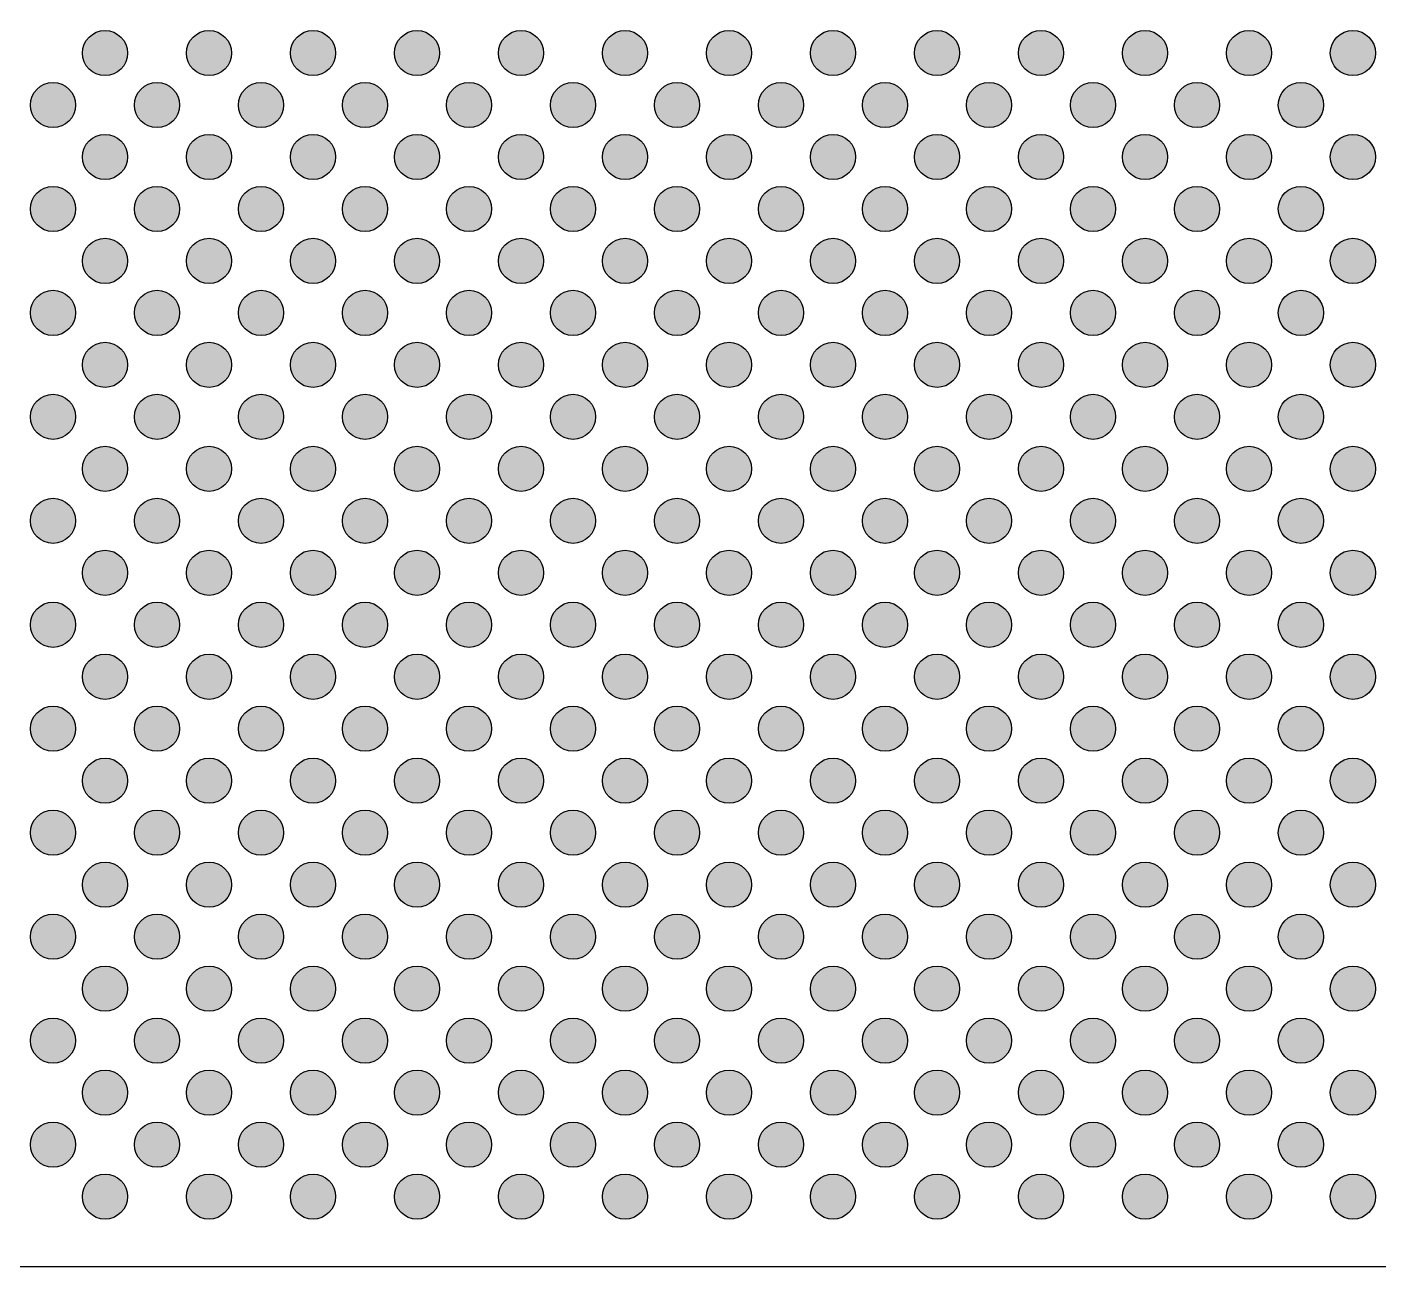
# Model space of a CAD drawing. Extents: x -42000 to 45000, y -40000 to 40000.
# Drawn here: x -15750 to -2881, y -22500 to -10693 of the extents above; entities that cross this region are included whole.
import ezdxf

# ---------------------------------------------------------------- set-up
doc = ezdxf.new("R2010")
doc.units = 0
doc.header["$MEASUREMENT"] = 0
doc.layers.add('PKG_OUTLINE', color=81, linetype='CONTINUOUS')
doc.layers.add('SOLDERMASK_PADS_BTM', color=12, linetype='CONTINUOUS')

msp = doc.modelspace()

# ---------------------------------------------------------------- hatches: boundary and pattern name
at = {"layer": 'SOLDERMASK_PADS_BTM'}
h = msp.add_hatch(color=256, dxfattribs=at)
edge = h.paths.add_edge_path()
edge.add_arc((-15008, -10941), 215, 0, 360, ccw=False)
h = msp.add_hatch(color=256, dxfattribs=at)
edge = h.paths.add_edge_path()
edge.add_arc((-14018, -10941), 215, 0, 360, ccw=False)
h = msp.add_hatch(color=256, dxfattribs=at)
edge = h.paths.add_edge_path()
edge.add_arc((-13028, -10941), 215, 0, 360, ccw=False)
h = msp.add_hatch(color=256, dxfattribs=at)
edge = h.paths.add_edge_path()
edge.add_arc((-12038, -10941), 215, 0, 360, ccw=False)
h = msp.add_hatch(color=256, dxfattribs=at)
edge = h.paths.add_edge_path()
edge.add_arc((-11048, -10941), 215, 0, 360, ccw=False)
h = msp.add_hatch(color=256, dxfattribs=at)
edge = h.paths.add_edge_path()
edge.add_arc((-10058, -10941), 215, 0, 360, ccw=False)
h = msp.add_hatch(color=256, dxfattribs=at)
edge = h.paths.add_edge_path()
edge.add_arc((-9068, -10941), 215, 0, 360, ccw=False)
h = msp.add_hatch(color=256, dxfattribs=at)
edge = h.paths.add_edge_path()
edge.add_arc((-8078, -10941), 215, 0, 360, ccw=False)
h = msp.add_hatch(color=256, dxfattribs=at)
edge = h.paths.add_edge_path()
edge.add_arc((-7088, -10941), 215, 0, 360, ccw=False)
h = msp.add_hatch(color=256, dxfattribs=at)
edge = h.paths.add_edge_path()
edge.add_arc((-6098, -10941), 215, 0, 360, ccw=False)
h = msp.add_hatch(color=256, dxfattribs=at)
edge = h.paths.add_edge_path()
edge.add_arc((-5108, -10941), 215, 0, 360, ccw=False)
h = msp.add_hatch(color=256, dxfattribs=at)
edge = h.paths.add_edge_path()
edge.add_arc((-4118, -10941), 215, 0, 360, ccw=False)
h = msp.add_hatch(color=256, dxfattribs=at)
edge = h.paths.add_edge_path()
edge.add_arc((-3129, -10941), 215, 0, 360, ccw=False)
h = msp.add_hatch(color=256, dxfattribs=at)
edge = h.paths.add_edge_path()
edge.add_arc((-15503, -11436), 215, 0, 360, ccw=False)
h = msp.add_hatch(color=256, dxfattribs=at)
edge = h.paths.add_edge_path()
edge.add_arc((-14513, -11436), 215, 0, 360, ccw=False)
h = msp.add_hatch(color=256, dxfattribs=at)
edge = h.paths.add_edge_path()
edge.add_arc((-13523, -11436), 215, 0, 360, ccw=False)
h = msp.add_hatch(color=256, dxfattribs=at)
edge = h.paths.add_edge_path()
edge.add_arc((-12533, -11436), 215, 0, 360, ccw=False)
h = msp.add_hatch(color=256, dxfattribs=at)
edge = h.paths.add_edge_path()
edge.add_arc((-11543, -11436), 215, 0, 360, ccw=False)
h = msp.add_hatch(color=256, dxfattribs=at)
edge = h.paths.add_edge_path()
edge.add_arc((-10553, -11436), 215, 0, 360, ccw=False)
h = msp.add_hatch(color=256, dxfattribs=at)
edge = h.paths.add_edge_path()
edge.add_arc((-9563, -11436), 215, 0, 360, ccw=False)
h = msp.add_hatch(color=256, dxfattribs=at)
edge = h.paths.add_edge_path()
edge.add_arc((-8573, -11436), 215, 0, 360, ccw=False)
h = msp.add_hatch(color=256, dxfattribs=at)
edge = h.paths.add_edge_path()
edge.add_arc((-7583, -11436), 215, 0, 360, ccw=False)
h = msp.add_hatch(color=256, dxfattribs=at)
edge = h.paths.add_edge_path()
edge.add_arc((-6593, -11436), 215, 0, 360, ccw=False)
h = msp.add_hatch(color=256, dxfattribs=at)
edge = h.paths.add_edge_path()
edge.add_arc((-5603, -11436), 215, 0, 360, ccw=False)
h = msp.add_hatch(color=256, dxfattribs=at)
edge = h.paths.add_edge_path()
edge.add_arc((-4613, -11436), 215, 0, 360, ccw=False)
h = msp.add_hatch(color=256, dxfattribs=at)
edge = h.paths.add_edge_path()
edge.add_arc((-3624, -11436), 215, 0, 360, ccw=False)
h = msp.add_hatch(color=256, dxfattribs=at)
edge = h.paths.add_edge_path()
edge.add_arc((-15008, -11930), 215, 0, 360, ccw=False)
h = msp.add_hatch(color=256, dxfattribs=at)
edge = h.paths.add_edge_path()
edge.add_arc((-14018, -11930), 215, 0, 360, ccw=False)
h = msp.add_hatch(color=256, dxfattribs=at)
edge = h.paths.add_edge_path()
edge.add_arc((-13028, -11930), 215, 0, 360, ccw=False)
h = msp.add_hatch(color=256, dxfattribs=at)
edge = h.paths.add_edge_path()
edge.add_arc((-12038, -11930), 215, 0, 360, ccw=False)
h = msp.add_hatch(color=256, dxfattribs=at)
edge = h.paths.add_edge_path()
edge.add_arc((-11048, -11930), 215, 0, 360, ccw=False)
h = msp.add_hatch(color=256, dxfattribs=at)
edge = h.paths.add_edge_path()
edge.add_arc((-10058, -11930), 215, 0, 360, ccw=False)
h = msp.add_hatch(color=256, dxfattribs=at)
edge = h.paths.add_edge_path()
edge.add_arc((-9068, -11930), 215, 0, 360, ccw=False)
h = msp.add_hatch(color=256, dxfattribs=at)
edge = h.paths.add_edge_path()
edge.add_arc((-8078, -11930), 215, 0, 360, ccw=False)
h = msp.add_hatch(color=256, dxfattribs=at)
edge = h.paths.add_edge_path()
edge.add_arc((-7088, -11930), 215, 0, 360, ccw=False)
h = msp.add_hatch(color=256, dxfattribs=at)
edge = h.paths.add_edge_path()
edge.add_arc((-6098, -11930), 215, 0, 360, ccw=False)
h = msp.add_hatch(color=256, dxfattribs=at)
edge = h.paths.add_edge_path()
edge.add_arc((-5108, -11930), 215, 0, 360, ccw=False)
h = msp.add_hatch(color=256, dxfattribs=at)
edge = h.paths.add_edge_path()
edge.add_arc((-4118, -11930), 215, 0, 360, ccw=False)
h = msp.add_hatch(color=256, dxfattribs=at)
edge = h.paths.add_edge_path()
edge.add_arc((-3129, -11930), 215, 0, 360, ccw=False)
h = msp.add_hatch(color=256, dxfattribs=at)
edge = h.paths.add_edge_path()
edge.add_arc((-15503, -12425), 215, 0, 360, ccw=False)
h = msp.add_hatch(color=256, dxfattribs=at)
edge = h.paths.add_edge_path()
edge.add_arc((-14513, -12425), 215, 0, 360, ccw=False)
h = msp.add_hatch(color=256, dxfattribs=at)
edge = h.paths.add_edge_path()
edge.add_arc((-13523, -12425), 215, 0, 360, ccw=False)
h = msp.add_hatch(color=256, dxfattribs=at)
edge = h.paths.add_edge_path()
edge.add_arc((-12533, -12425), 215, 0, 360, ccw=False)
h = msp.add_hatch(color=256, dxfattribs=at)
edge = h.paths.add_edge_path()
edge.add_arc((-11543, -12425), 215, 0, 360, ccw=False)
h = msp.add_hatch(color=256, dxfattribs=at)
edge = h.paths.add_edge_path()
edge.add_arc((-10553, -12425), 215, 0, 360, ccw=False)
h = msp.add_hatch(color=256, dxfattribs=at)
edge = h.paths.add_edge_path()
edge.add_arc((-9563, -12425), 215, 0, 360, ccw=False)
h = msp.add_hatch(color=256, dxfattribs=at)
edge = h.paths.add_edge_path()
edge.add_arc((-8573, -12425), 215, 0, 360, ccw=False)
h = msp.add_hatch(color=256, dxfattribs=at)
edge = h.paths.add_edge_path()
edge.add_arc((-7583, -12425), 215, 0, 360, ccw=False)
h = msp.add_hatch(color=256, dxfattribs=at)
edge = h.paths.add_edge_path()
edge.add_arc((-6593, -12425), 215, 0, 360, ccw=False)
h = msp.add_hatch(color=256, dxfattribs=at)
edge = h.paths.add_edge_path()
edge.add_arc((-5603, -12425), 215, 0, 360, ccw=False)
h = msp.add_hatch(color=256, dxfattribs=at)
edge = h.paths.add_edge_path()
edge.add_arc((-4613, -12425), 215, 0, 360, ccw=False)
h = msp.add_hatch(color=256, dxfattribs=at)
edge = h.paths.add_edge_path()
edge.add_arc((-3624, -12425), 215, 0, 360, ccw=False)
h = msp.add_hatch(color=256, dxfattribs=at)
edge = h.paths.add_edge_path()
edge.add_arc((-15008, -12920), 215, 0, 360, ccw=False)
h = msp.add_hatch(color=256, dxfattribs=at)
edge = h.paths.add_edge_path()
edge.add_arc((-14018, -12920), 215, 0, 360, ccw=False)
h = msp.add_hatch(color=256, dxfattribs=at)
edge = h.paths.add_edge_path()
edge.add_arc((-13028, -12920), 215, 0, 360, ccw=False)
h = msp.add_hatch(color=256, dxfattribs=at)
edge = h.paths.add_edge_path()
edge.add_arc((-12038, -12920), 215, 0, 360, ccw=False)
h = msp.add_hatch(color=256, dxfattribs=at)
edge = h.paths.add_edge_path()
edge.add_arc((-11048, -12920), 215, 0, 360, ccw=False)
h = msp.add_hatch(color=256, dxfattribs=at)
edge = h.paths.add_edge_path()
edge.add_arc((-10058, -12920), 215, 0, 360, ccw=False)
h = msp.add_hatch(color=256, dxfattribs=at)
edge = h.paths.add_edge_path()
edge.add_arc((-9068, -12920), 215, 0, 360, ccw=False)
h = msp.add_hatch(color=256, dxfattribs=at)
edge = h.paths.add_edge_path()
edge.add_arc((-8078, -12920), 215, 0, 360, ccw=False)
h = msp.add_hatch(color=256, dxfattribs=at)
edge = h.paths.add_edge_path()
edge.add_arc((-7088, -12920), 215, 0, 360, ccw=False)
h = msp.add_hatch(color=256, dxfattribs=at)
edge = h.paths.add_edge_path()
edge.add_arc((-6098, -12920), 215, 0, 360, ccw=False)
h = msp.add_hatch(color=256, dxfattribs=at)
edge = h.paths.add_edge_path()
edge.add_arc((-5108, -12920), 215, 0, 360, ccw=False)
h = msp.add_hatch(color=256, dxfattribs=at)
edge = h.paths.add_edge_path()
edge.add_arc((-4118, -12920), 215, 0, 360, ccw=False)
h = msp.add_hatch(color=256, dxfattribs=at)
edge = h.paths.add_edge_path()
edge.add_arc((-3129, -12920), 215, 0, 360, ccw=False)
h = msp.add_hatch(color=256, dxfattribs=at)
edge = h.paths.add_edge_path()
edge.add_arc((-15503, -13415), 215, 0, 360, ccw=False)
h = msp.add_hatch(color=256, dxfattribs=at)
edge = h.paths.add_edge_path()
edge.add_arc((-14513, -13415), 215, 0, 360, ccw=False)
h = msp.add_hatch(color=256, dxfattribs=at)
edge = h.paths.add_edge_path()
edge.add_arc((-13523, -13415), 215, 0, 360, ccw=False)
h = msp.add_hatch(color=256, dxfattribs=at)
edge = h.paths.add_edge_path()
edge.add_arc((-12533, -13415), 215, 0, 360, ccw=False)
h = msp.add_hatch(color=256, dxfattribs=at)
edge = h.paths.add_edge_path()
edge.add_arc((-11543, -13415), 215, 0, 360, ccw=False)
h = msp.add_hatch(color=256, dxfattribs=at)
edge = h.paths.add_edge_path()
edge.add_arc((-10553, -13415), 215, 0, 360, ccw=False)
h = msp.add_hatch(color=256, dxfattribs=at)
edge = h.paths.add_edge_path()
edge.add_arc((-9563, -13415), 215, 0, 360, ccw=False)
h = msp.add_hatch(color=256, dxfattribs=at)
edge = h.paths.add_edge_path()
edge.add_arc((-8573, -13415), 215, 0, 360, ccw=False)
h = msp.add_hatch(color=256, dxfattribs=at)
edge = h.paths.add_edge_path()
edge.add_arc((-7583, -13415), 215, 0, 360, ccw=False)
h = msp.add_hatch(color=256, dxfattribs=at)
edge = h.paths.add_edge_path()
edge.add_arc((-6593, -13415), 215, 0, 360, ccw=False)
h = msp.add_hatch(color=256, dxfattribs=at)
edge = h.paths.add_edge_path()
edge.add_arc((-5603, -13415), 215, 0, 360, ccw=False)
h = msp.add_hatch(color=256, dxfattribs=at)
edge = h.paths.add_edge_path()
edge.add_arc((-4613, -13415), 215, 0, 360, ccw=False)
h = msp.add_hatch(color=256, dxfattribs=at)
edge = h.paths.add_edge_path()
edge.add_arc((-3624, -13415), 215, 0, 360, ccw=False)
h = msp.add_hatch(color=256, dxfattribs=at)
edge = h.paths.add_edge_path()
edge.add_arc((-15008, -13910), 215, 0, 360, ccw=False)
h = msp.add_hatch(color=256, dxfattribs=at)
edge = h.paths.add_edge_path()
edge.add_arc((-14018, -13910), 215, 0, 360, ccw=False)
h = msp.add_hatch(color=256, dxfattribs=at)
edge = h.paths.add_edge_path()
edge.add_arc((-13028, -13910), 215, 0, 360, ccw=False)
h = msp.add_hatch(color=256, dxfattribs=at)
edge = h.paths.add_edge_path()
edge.add_arc((-12038, -13910), 215, 0, 360, ccw=False)
h = msp.add_hatch(color=256, dxfattribs=at)
edge = h.paths.add_edge_path()
edge.add_arc((-11048, -13910), 215, 0, 360, ccw=False)
h = msp.add_hatch(color=256, dxfattribs=at)
edge = h.paths.add_edge_path()
edge.add_arc((-10058, -13910), 215, 0, 360, ccw=False)
h = msp.add_hatch(color=256, dxfattribs=at)
edge = h.paths.add_edge_path()
edge.add_arc((-9068, -13910), 215, 0, 360, ccw=False)
h = msp.add_hatch(color=256, dxfattribs=at)
edge = h.paths.add_edge_path()
edge.add_arc((-8078, -13910), 215, 0, 360, ccw=False)
h = msp.add_hatch(color=256, dxfattribs=at)
edge = h.paths.add_edge_path()
edge.add_arc((-7088, -13910), 215, 0, 360, ccw=False)
h = msp.add_hatch(color=256, dxfattribs=at)
edge = h.paths.add_edge_path()
edge.add_arc((-6098, -13910), 215, 0, 360, ccw=False)
h = msp.add_hatch(color=256, dxfattribs=at)
edge = h.paths.add_edge_path()
edge.add_arc((-5108, -13910), 215, 0, 360, ccw=False)
h = msp.add_hatch(color=256, dxfattribs=at)
edge = h.paths.add_edge_path()
edge.add_arc((-4118, -13910), 215, 0, 360, ccw=False)
h = msp.add_hatch(color=256, dxfattribs=at)
edge = h.paths.add_edge_path()
edge.add_arc((-3129, -13910), 215, 0, 360, ccw=False)
h = msp.add_hatch(color=256, dxfattribs=at)
edge = h.paths.add_edge_path()
edge.add_arc((-15503, -14405), 215, 0, 360, ccw=False)
h = msp.add_hatch(color=256, dxfattribs=at)
edge = h.paths.add_edge_path()
edge.add_arc((-14513, -14405), 215, 0, 360, ccw=False)
h = msp.add_hatch(color=256, dxfattribs=at)
edge = h.paths.add_edge_path()
edge.add_arc((-13523, -14405), 215, 0, 360, ccw=False)
h = msp.add_hatch(color=256, dxfattribs=at)
edge = h.paths.add_edge_path()
edge.add_arc((-12533, -14405), 215, 0, 360, ccw=False)
h = msp.add_hatch(color=256, dxfattribs=at)
edge = h.paths.add_edge_path()
edge.add_arc((-11543, -14405), 215, 0, 360, ccw=False)
h = msp.add_hatch(color=256, dxfattribs=at)
edge = h.paths.add_edge_path()
edge.add_arc((-10553, -14405), 215, 0, 360, ccw=False)
h = msp.add_hatch(color=256, dxfattribs=at)
edge = h.paths.add_edge_path()
edge.add_arc((-9563, -14405), 215, 0, 360, ccw=False)
h = msp.add_hatch(color=256, dxfattribs=at)
edge = h.paths.add_edge_path()
edge.add_arc((-8573, -14405), 215, 0, 360, ccw=False)
h = msp.add_hatch(color=256, dxfattribs=at)
edge = h.paths.add_edge_path()
edge.add_arc((-7583, -14405), 215, 0, 360, ccw=False)
h = msp.add_hatch(color=256, dxfattribs=at)
edge = h.paths.add_edge_path()
edge.add_arc((-6593, -14405), 215, 0, 360, ccw=False)
h = msp.add_hatch(color=256, dxfattribs=at)
edge = h.paths.add_edge_path()
edge.add_arc((-5603, -14405), 215, 0, 360, ccw=False)
h = msp.add_hatch(color=256, dxfattribs=at)
edge = h.paths.add_edge_path()
edge.add_arc((-4613, -14405), 215, 0, 360, ccw=False)
h = msp.add_hatch(color=256, dxfattribs=at)
edge = h.paths.add_edge_path()
edge.add_arc((-3624, -14405), 215, 0, 360, ccw=False)
h = msp.add_hatch(color=256, dxfattribs=at)
edge = h.paths.add_edge_path()
edge.add_arc((-15008, -14900), 215, 0, 360, ccw=False)
h = msp.add_hatch(color=256, dxfattribs=at)
edge = h.paths.add_edge_path()
edge.add_arc((-14018, -14900), 215, 0, 360, ccw=False)
h = msp.add_hatch(color=256, dxfattribs=at)
edge = h.paths.add_edge_path()
edge.add_arc((-13028, -14900), 215, 0, 360, ccw=False)
h = msp.add_hatch(color=256, dxfattribs=at)
edge = h.paths.add_edge_path()
edge.add_arc((-12038, -14900), 215, 0, 360, ccw=False)
h = msp.add_hatch(color=256, dxfattribs=at)
edge = h.paths.add_edge_path()
edge.add_arc((-11048, -14900), 215, 0, 360, ccw=False)
h = msp.add_hatch(color=256, dxfattribs=at)
edge = h.paths.add_edge_path()
edge.add_arc((-10058, -14900), 215, 0, 360, ccw=False)
h = msp.add_hatch(color=256, dxfattribs=at)
edge = h.paths.add_edge_path()
edge.add_arc((-9068, -14900), 215, 0, 360, ccw=False)
h = msp.add_hatch(color=256, dxfattribs=at)
edge = h.paths.add_edge_path()
edge.add_arc((-8078, -14900), 215, 0, 360, ccw=False)
h = msp.add_hatch(color=256, dxfattribs=at)
edge = h.paths.add_edge_path()
edge.add_arc((-7088, -14900), 215, 0, 360, ccw=False)
h = msp.add_hatch(color=256, dxfattribs=at)
edge = h.paths.add_edge_path()
edge.add_arc((-6098, -14900), 215, 0, 360, ccw=False)
h = msp.add_hatch(color=256, dxfattribs=at)
edge = h.paths.add_edge_path()
edge.add_arc((-5108, -14900), 215, 0, 360, ccw=False)
h = msp.add_hatch(color=256, dxfattribs=at)
edge = h.paths.add_edge_path()
edge.add_arc((-4118, -14900), 215, 0, 360, ccw=False)
h = msp.add_hatch(color=256, dxfattribs=at)
edge = h.paths.add_edge_path()
edge.add_arc((-3129, -14900), 215, 0, 360, ccw=False)
h = msp.add_hatch(color=256, dxfattribs=at)
edge = h.paths.add_edge_path()
edge.add_arc((-15503, -15395), 215, 0, 360, ccw=False)
h = msp.add_hatch(color=256, dxfattribs=at)
edge = h.paths.add_edge_path()
edge.add_arc((-14513, -15395), 215, 0, 360, ccw=False)
h = msp.add_hatch(color=256, dxfattribs=at)
edge = h.paths.add_edge_path()
edge.add_arc((-13523, -15395), 215, 0, 360, ccw=False)
h = msp.add_hatch(color=256, dxfattribs=at)
edge = h.paths.add_edge_path()
edge.add_arc((-12533, -15395), 215, 0, 360, ccw=False)
h = msp.add_hatch(color=256, dxfattribs=at)
edge = h.paths.add_edge_path()
edge.add_arc((-11543, -15395), 215, 0, 360, ccw=False)
h = msp.add_hatch(color=256, dxfattribs=at)
edge = h.paths.add_edge_path()
edge.add_arc((-10553, -15395), 215, 0, 360, ccw=False)
h = msp.add_hatch(color=256, dxfattribs=at)
edge = h.paths.add_edge_path()
edge.add_arc((-9563, -15395), 215, 0, 360, ccw=False)
h = msp.add_hatch(color=256, dxfattribs=at)
edge = h.paths.add_edge_path()
edge.add_arc((-8573, -15395), 215, 0, 360, ccw=False)
h = msp.add_hatch(color=256, dxfattribs=at)
edge = h.paths.add_edge_path()
edge.add_arc((-7583, -15395), 215, 0, 360, ccw=False)
h = msp.add_hatch(color=256, dxfattribs=at)
edge = h.paths.add_edge_path()
edge.add_arc((-6593, -15395), 215, 0, 360, ccw=False)
h = msp.add_hatch(color=256, dxfattribs=at)
edge = h.paths.add_edge_path()
edge.add_arc((-5603, -15395), 215, 0, 360, ccw=False)
h = msp.add_hatch(color=256, dxfattribs=at)
edge = h.paths.add_edge_path()
edge.add_arc((-4613, -15395), 215, 0, 360, ccw=False)
h = msp.add_hatch(color=256, dxfattribs=at)
edge = h.paths.add_edge_path()
edge.add_arc((-3624, -15395), 215, 0, 360, ccw=False)
h = msp.add_hatch(color=256, dxfattribs=at)
edge = h.paths.add_edge_path()
edge.add_arc((-15008, -15890), 215, 0, 360, ccw=False)
h = msp.add_hatch(color=256, dxfattribs=at)
edge = h.paths.add_edge_path()
edge.add_arc((-14018, -15890), 215, 0, 360, ccw=False)
h = msp.add_hatch(color=256, dxfattribs=at)
edge = h.paths.add_edge_path()
edge.add_arc((-13028, -15890), 215, 0, 360, ccw=False)
h = msp.add_hatch(color=256, dxfattribs=at)
edge = h.paths.add_edge_path()
edge.add_arc((-12038, -15890), 215, 0, 360, ccw=False)
h = msp.add_hatch(color=256, dxfattribs=at)
edge = h.paths.add_edge_path()
edge.add_arc((-11048, -15890), 215, 0, 360, ccw=False)
h = msp.add_hatch(color=256, dxfattribs=at)
edge = h.paths.add_edge_path()
edge.add_arc((-10058, -15890), 215, 0, 360, ccw=False)
h = msp.add_hatch(color=256, dxfattribs=at)
edge = h.paths.add_edge_path()
edge.add_arc((-9068, -15890), 215, 0, 360, ccw=False)
h = msp.add_hatch(color=256, dxfattribs=at)
edge = h.paths.add_edge_path()
edge.add_arc((-8078, -15890), 215, 0, 360, ccw=False)
h = msp.add_hatch(color=256, dxfattribs=at)
edge = h.paths.add_edge_path()
edge.add_arc((-7088, -15890), 215, 0, 360, ccw=False)
h = msp.add_hatch(color=256, dxfattribs=at)
edge = h.paths.add_edge_path()
edge.add_arc((-6098, -15890), 215, 0, 360, ccw=False)
h = msp.add_hatch(color=256, dxfattribs=at)
edge = h.paths.add_edge_path()
edge.add_arc((-5108, -15890), 215, 0, 360, ccw=False)
h = msp.add_hatch(color=256, dxfattribs=at)
edge = h.paths.add_edge_path()
edge.add_arc((-4118, -15890), 215, 0, 360, ccw=False)
h = msp.add_hatch(color=256, dxfattribs=at)
edge = h.paths.add_edge_path()
edge.add_arc((-3129, -15890), 215, 0, 360, ccw=False)
h = msp.add_hatch(color=256, dxfattribs=at)
edge = h.paths.add_edge_path()
edge.add_arc((-15503, -16385), 215, 0, 360, ccw=False)
h = msp.add_hatch(color=256, dxfattribs=at)
edge = h.paths.add_edge_path()
edge.add_arc((-14513, -16385), 215, 0, 360, ccw=False)
h = msp.add_hatch(color=256, dxfattribs=at)
edge = h.paths.add_edge_path()
edge.add_arc((-13523, -16385), 215, 0, 360, ccw=False)
h = msp.add_hatch(color=256, dxfattribs=at)
edge = h.paths.add_edge_path()
edge.add_arc((-12533, -16385), 215, 0, 360, ccw=False)
h = msp.add_hatch(color=256, dxfattribs=at)
edge = h.paths.add_edge_path()
edge.add_arc((-11543, -16385), 215, 0, 360, ccw=False)
h = msp.add_hatch(color=256, dxfattribs=at)
edge = h.paths.add_edge_path()
edge.add_arc((-10553, -16385), 215, 0, 360, ccw=False)
h = msp.add_hatch(color=256, dxfattribs=at)
edge = h.paths.add_edge_path()
edge.add_arc((-9563, -16385), 215, 0, 360, ccw=False)
h = msp.add_hatch(color=256, dxfattribs=at)
edge = h.paths.add_edge_path()
edge.add_arc((-8573, -16385), 215, 0, 360, ccw=False)
h = msp.add_hatch(color=256, dxfattribs=at)
edge = h.paths.add_edge_path()
edge.add_arc((-7583, -16385), 215, 0, 360, ccw=False)
h = msp.add_hatch(color=256, dxfattribs=at)
edge = h.paths.add_edge_path()
edge.add_arc((-6593, -16385), 215, 0, 360, ccw=False)
h = msp.add_hatch(color=256, dxfattribs=at)
edge = h.paths.add_edge_path()
edge.add_arc((-5603, -16385), 215, 0, 360, ccw=False)
h = msp.add_hatch(color=256, dxfattribs=at)
edge = h.paths.add_edge_path()
edge.add_arc((-4613, -16385), 215, 0, 360, ccw=False)
h = msp.add_hatch(color=256, dxfattribs=at)
edge = h.paths.add_edge_path()
edge.add_arc((-3624, -16385), 215, 0, 360, ccw=False)
h = msp.add_hatch(color=256, dxfattribs=at)
edge = h.paths.add_edge_path()
edge.add_arc((-15008, -16880), 215, 0, 360, ccw=False)
h = msp.add_hatch(color=256, dxfattribs=at)
edge = h.paths.add_edge_path()
edge.add_arc((-14018, -16880), 215, 0, 360, ccw=False)
h = msp.add_hatch(color=256, dxfattribs=at)
edge = h.paths.add_edge_path()
edge.add_arc((-13028, -16880), 215, 0, 360, ccw=False)
h = msp.add_hatch(color=256, dxfattribs=at)
edge = h.paths.add_edge_path()
edge.add_arc((-12038, -16880), 215, 0, 360, ccw=False)
h = msp.add_hatch(color=256, dxfattribs=at)
edge = h.paths.add_edge_path()
edge.add_arc((-11048, -16880), 215, 0, 360, ccw=False)
h = msp.add_hatch(color=256, dxfattribs=at)
edge = h.paths.add_edge_path()
edge.add_arc((-10058, -16880), 215, 0, 360, ccw=False)
h = msp.add_hatch(color=256, dxfattribs=at)
edge = h.paths.add_edge_path()
edge.add_arc((-9068, -16880), 215, 0, 360, ccw=False)
h = msp.add_hatch(color=256, dxfattribs=at)
edge = h.paths.add_edge_path()
edge.add_arc((-8078, -16880), 215, 0, 360, ccw=False)
h = msp.add_hatch(color=256, dxfattribs=at)
edge = h.paths.add_edge_path()
edge.add_arc((-7088, -16880), 215, 0, 360, ccw=False)
h = msp.add_hatch(color=256, dxfattribs=at)
edge = h.paths.add_edge_path()
edge.add_arc((-6098, -16880), 215, 0, 360, ccw=False)
h = msp.add_hatch(color=256, dxfattribs=at)
edge = h.paths.add_edge_path()
edge.add_arc((-5108, -16880), 215, 0, 360, ccw=False)
h = msp.add_hatch(color=256, dxfattribs=at)
edge = h.paths.add_edge_path()
edge.add_arc((-4118, -16880), 215, 0, 360, ccw=False)
h = msp.add_hatch(color=256, dxfattribs=at)
edge = h.paths.add_edge_path()
edge.add_arc((-3129, -16880), 215, 0, 360, ccw=False)
h = msp.add_hatch(color=256, dxfattribs=at)
edge = h.paths.add_edge_path()
edge.add_arc((-15503, -17375), 215, 0, 360, ccw=False)
h = msp.add_hatch(color=256, dxfattribs=at)
edge = h.paths.add_edge_path()
edge.add_arc((-14513, -17375), 215, 0, 360, ccw=False)
h = msp.add_hatch(color=256, dxfattribs=at)
edge = h.paths.add_edge_path()
edge.add_arc((-13523, -17375), 215, 0, 360, ccw=False)
h = msp.add_hatch(color=256, dxfattribs=at)
edge = h.paths.add_edge_path()
edge.add_arc((-12533, -17375), 215, 0, 360, ccw=False)
h = msp.add_hatch(color=256, dxfattribs=at)
edge = h.paths.add_edge_path()
edge.add_arc((-11543, -17375), 215, 0, 360, ccw=False)
h = msp.add_hatch(color=256, dxfattribs=at)
edge = h.paths.add_edge_path()
edge.add_arc((-10553, -17375), 215, 0, 360, ccw=False)
h = msp.add_hatch(color=256, dxfattribs=at)
edge = h.paths.add_edge_path()
edge.add_arc((-9563, -17375), 215, 0, 360, ccw=False)
h = msp.add_hatch(color=256, dxfattribs=at)
edge = h.paths.add_edge_path()
edge.add_arc((-8573, -17375), 215, 0, 360, ccw=False)
h = msp.add_hatch(color=256, dxfattribs=at)
edge = h.paths.add_edge_path()
edge.add_arc((-7583, -17375), 215, 0, 360, ccw=False)
h = msp.add_hatch(color=256, dxfattribs=at)
edge = h.paths.add_edge_path()
edge.add_arc((-6593, -17375), 215, 0, 360, ccw=False)
h = msp.add_hatch(color=256, dxfattribs=at)
edge = h.paths.add_edge_path()
edge.add_arc((-5603, -17375), 215, 0, 360, ccw=False)
h = msp.add_hatch(color=256, dxfattribs=at)
edge = h.paths.add_edge_path()
edge.add_arc((-4613, -17375), 215, 0, 360, ccw=False)
h = msp.add_hatch(color=256, dxfattribs=at)
edge = h.paths.add_edge_path()
edge.add_arc((-3624, -17375), 215, 0, 360, ccw=False)
h = msp.add_hatch(color=256, dxfattribs=at)
edge = h.paths.add_edge_path()
edge.add_arc((-15008, -17870), 215, 0, 360, ccw=False)
h = msp.add_hatch(color=256, dxfattribs=at)
edge = h.paths.add_edge_path()
edge.add_arc((-14018, -17870), 215, 0, 360, ccw=False)
h = msp.add_hatch(color=256, dxfattribs=at)
edge = h.paths.add_edge_path()
edge.add_arc((-13028, -17870), 215, 0, 360, ccw=False)
h = msp.add_hatch(color=256, dxfattribs=at)
edge = h.paths.add_edge_path()
edge.add_arc((-12038, -17870), 215, 0, 360, ccw=False)
h = msp.add_hatch(color=256, dxfattribs=at)
edge = h.paths.add_edge_path()
edge.add_arc((-11048, -17870), 215, 0, 360, ccw=False)
h = msp.add_hatch(color=256, dxfattribs=at)
edge = h.paths.add_edge_path()
edge.add_arc((-10058, -17870), 215, 0, 360, ccw=False)
h = msp.add_hatch(color=256, dxfattribs=at)
edge = h.paths.add_edge_path()
edge.add_arc((-9068, -17870), 215, 0, 360, ccw=False)
h = msp.add_hatch(color=256, dxfattribs=at)
edge = h.paths.add_edge_path()
edge.add_arc((-8078, -17870), 215, 0, 360, ccw=False)
h = msp.add_hatch(color=256, dxfattribs=at)
edge = h.paths.add_edge_path()
edge.add_arc((-7088, -17870), 215, 0, 360, ccw=False)
h = msp.add_hatch(color=256, dxfattribs=at)
edge = h.paths.add_edge_path()
edge.add_arc((-6098, -17870), 215, 0, 360, ccw=False)
h = msp.add_hatch(color=256, dxfattribs=at)
edge = h.paths.add_edge_path()
edge.add_arc((-5108, -17870), 215, 0, 360, ccw=False)
h = msp.add_hatch(color=256, dxfattribs=at)
edge = h.paths.add_edge_path()
edge.add_arc((-4118, -17870), 215, 0, 360, ccw=False)
h = msp.add_hatch(color=256, dxfattribs=at)
edge = h.paths.add_edge_path()
edge.add_arc((-3129, -17870), 215, 0, 360, ccw=False)
h = msp.add_hatch(color=256, dxfattribs=at)
edge = h.paths.add_edge_path()
edge.add_arc((-15503, -18365), 215, 0, 360, ccw=False)
h = msp.add_hatch(color=256, dxfattribs=at)
edge = h.paths.add_edge_path()
edge.add_arc((-14513, -18365), 215, 0, 360, ccw=False)
h = msp.add_hatch(color=256, dxfattribs=at)
edge = h.paths.add_edge_path()
edge.add_arc((-13523, -18365), 215, 0, 360, ccw=False)
h = msp.add_hatch(color=256, dxfattribs=at)
edge = h.paths.add_edge_path()
edge.add_arc((-12533, -18365), 215, 0, 360, ccw=False)
h = msp.add_hatch(color=256, dxfattribs=at)
edge = h.paths.add_edge_path()
edge.add_arc((-11543, -18365), 215, 0, 360, ccw=False)
h = msp.add_hatch(color=256, dxfattribs=at)
edge = h.paths.add_edge_path()
edge.add_arc((-10553, -18365), 215, 0, 360, ccw=False)
h = msp.add_hatch(color=256, dxfattribs=at)
edge = h.paths.add_edge_path()
edge.add_arc((-9563, -18365), 215, 0, 360, ccw=False)
h = msp.add_hatch(color=256, dxfattribs=at)
edge = h.paths.add_edge_path()
edge.add_arc((-8573, -18365), 215, 0, 360, ccw=False)
h = msp.add_hatch(color=256, dxfattribs=at)
edge = h.paths.add_edge_path()
edge.add_arc((-7583, -18365), 215, 0, 360, ccw=False)
h = msp.add_hatch(color=256, dxfattribs=at)
edge = h.paths.add_edge_path()
edge.add_arc((-6593, -18365), 215, 0, 360, ccw=False)
h = msp.add_hatch(color=256, dxfattribs=at)
edge = h.paths.add_edge_path()
edge.add_arc((-5603, -18365), 215, 0, 360, ccw=False)
h = msp.add_hatch(color=256, dxfattribs=at)
edge = h.paths.add_edge_path()
edge.add_arc((-4613, -18365), 215, 0, 360, ccw=False)
h = msp.add_hatch(color=256, dxfattribs=at)
edge = h.paths.add_edge_path()
edge.add_arc((-3624, -18365), 215, 0, 360, ccw=False)
h = msp.add_hatch(color=256, dxfattribs=at)
edge = h.paths.add_edge_path()
edge.add_arc((-15008, -18860), 215, 0, 360, ccw=False)
h = msp.add_hatch(color=256, dxfattribs=at)
edge = h.paths.add_edge_path()
edge.add_arc((-14018, -18860), 215, 0, 360, ccw=False)
h = msp.add_hatch(color=256, dxfattribs=at)
edge = h.paths.add_edge_path()
edge.add_arc((-13028, -18860), 215, 0, 360, ccw=False)
h = msp.add_hatch(color=256, dxfattribs=at)
edge = h.paths.add_edge_path()
edge.add_arc((-12038, -18860), 215, 0, 360, ccw=False)
h = msp.add_hatch(color=256, dxfattribs=at)
edge = h.paths.add_edge_path()
edge.add_arc((-11048, -18860), 215, 0, 360, ccw=False)
h = msp.add_hatch(color=256, dxfattribs=at)
edge = h.paths.add_edge_path()
edge.add_arc((-10058, -18860), 215, 0, 360, ccw=False)
h = msp.add_hatch(color=256, dxfattribs=at)
edge = h.paths.add_edge_path()
edge.add_arc((-9068, -18860), 215, 0, 360, ccw=False)
h = msp.add_hatch(color=256, dxfattribs=at)
edge = h.paths.add_edge_path()
edge.add_arc((-8078, -18860), 215, 0, 360, ccw=False)
h = msp.add_hatch(color=256, dxfattribs=at)
edge = h.paths.add_edge_path()
edge.add_arc((-7088, -18860), 215, 0, 360, ccw=False)
h = msp.add_hatch(color=256, dxfattribs=at)
edge = h.paths.add_edge_path()
edge.add_arc((-6098, -18860), 215, 0, 360, ccw=False)
h = msp.add_hatch(color=256, dxfattribs=at)
edge = h.paths.add_edge_path()
edge.add_arc((-5108, -18860), 215, 0, 360, ccw=False)
h = msp.add_hatch(color=256, dxfattribs=at)
edge = h.paths.add_edge_path()
edge.add_arc((-4118, -18860), 215, 0, 360, ccw=False)
h = msp.add_hatch(color=256, dxfattribs=at)
edge = h.paths.add_edge_path()
edge.add_arc((-3129, -18860), 215, 0, 360, ccw=False)
h = msp.add_hatch(color=256, dxfattribs=at)
edge = h.paths.add_edge_path()
edge.add_arc((-15503, -19355), 215, 0, 360, ccw=False)
h = msp.add_hatch(color=256, dxfattribs=at)
edge = h.paths.add_edge_path()
edge.add_arc((-14513, -19355), 215, 0, 360, ccw=False)
h = msp.add_hatch(color=256, dxfattribs=at)
edge = h.paths.add_edge_path()
edge.add_arc((-13523, -19355), 215, 0, 360, ccw=False)
h = msp.add_hatch(color=256, dxfattribs=at)
edge = h.paths.add_edge_path()
edge.add_arc((-12533, -19355), 215, 0, 360, ccw=False)
h = msp.add_hatch(color=256, dxfattribs=at)
edge = h.paths.add_edge_path()
edge.add_arc((-11543, -19355), 215, 0, 360, ccw=False)
h = msp.add_hatch(color=256, dxfattribs=at)
edge = h.paths.add_edge_path()
edge.add_arc((-10553, -19355), 215, 0, 360, ccw=False)
h = msp.add_hatch(color=256, dxfattribs=at)
edge = h.paths.add_edge_path()
edge.add_arc((-9563, -19355), 215, 0, 360, ccw=False)
h = msp.add_hatch(color=256, dxfattribs=at)
edge = h.paths.add_edge_path()
edge.add_arc((-8573, -19355), 215, 0, 360, ccw=False)
h = msp.add_hatch(color=256, dxfattribs=at)
edge = h.paths.add_edge_path()
edge.add_arc((-7583, -19355), 215, 0, 360, ccw=False)
h = msp.add_hatch(color=256, dxfattribs=at)
edge = h.paths.add_edge_path()
edge.add_arc((-6593, -19355), 215, 0, 360, ccw=False)
h = msp.add_hatch(color=256, dxfattribs=at)
edge = h.paths.add_edge_path()
edge.add_arc((-5603, -19355), 215, 0, 360, ccw=False)
h = msp.add_hatch(color=256, dxfattribs=at)
edge = h.paths.add_edge_path()
edge.add_arc((-4613, -19355), 215, 0, 360, ccw=False)
h = msp.add_hatch(color=256, dxfattribs=at)
edge = h.paths.add_edge_path()
edge.add_arc((-3624, -19355), 215, 0, 360, ccw=False)
h = msp.add_hatch(color=256, dxfattribs=at)
edge = h.paths.add_edge_path()
edge.add_arc((-15008, -19850), 215, 0, 360, ccw=False)
h = msp.add_hatch(color=256, dxfattribs=at)
edge = h.paths.add_edge_path()
edge.add_arc((-14018, -19850), 215, 0, 360, ccw=False)
h = msp.add_hatch(color=256, dxfattribs=at)
edge = h.paths.add_edge_path()
edge.add_arc((-13028, -19850), 215, 0, 360, ccw=False)
h = msp.add_hatch(color=256, dxfattribs=at)
edge = h.paths.add_edge_path()
edge.add_arc((-12038, -19850), 215, 0, 360, ccw=False)
h = msp.add_hatch(color=256, dxfattribs=at)
edge = h.paths.add_edge_path()
edge.add_arc((-11048, -19850), 215, 0, 360, ccw=False)
h = msp.add_hatch(color=256, dxfattribs=at)
edge = h.paths.add_edge_path()
edge.add_arc((-10058, -19850), 215, 0, 360, ccw=False)
h = msp.add_hatch(color=256, dxfattribs=at)
edge = h.paths.add_edge_path()
edge.add_arc((-9068, -19850), 215, 0, 360, ccw=False)
h = msp.add_hatch(color=256, dxfattribs=at)
edge = h.paths.add_edge_path()
edge.add_arc((-8078, -19850), 215, 0, 360, ccw=False)
h = msp.add_hatch(color=256, dxfattribs=at)
edge = h.paths.add_edge_path()
edge.add_arc((-7088, -19850), 215, 0, 360, ccw=False)
h = msp.add_hatch(color=256, dxfattribs=at)
edge = h.paths.add_edge_path()
edge.add_arc((-6098, -19850), 215, 0, 360, ccw=False)
h = msp.add_hatch(color=256, dxfattribs=at)
edge = h.paths.add_edge_path()
edge.add_arc((-5108, -19850), 215, 0, 360, ccw=False)
h = msp.add_hatch(color=256, dxfattribs=at)
edge = h.paths.add_edge_path()
edge.add_arc((-4118, -19850), 215, 0, 360, ccw=False)
h = msp.add_hatch(color=256, dxfattribs=at)
edge = h.paths.add_edge_path()
edge.add_arc((-3129, -19850), 215, 0, 360, ccw=False)
h = msp.add_hatch(color=256, dxfattribs=at)
edge = h.paths.add_edge_path()
edge.add_arc((-15503, -20345), 215, 0, 360, ccw=False)
h = msp.add_hatch(color=256, dxfattribs=at)
edge = h.paths.add_edge_path()
edge.add_arc((-14513, -20345), 215, 0, 360, ccw=False)
h = msp.add_hatch(color=256, dxfattribs=at)
edge = h.paths.add_edge_path()
edge.add_arc((-13523, -20345), 215, 0, 360, ccw=False)
h = msp.add_hatch(color=256, dxfattribs=at)
edge = h.paths.add_edge_path()
edge.add_arc((-12533, -20345), 215, 0, 360, ccw=False)
h = msp.add_hatch(color=256, dxfattribs=at)
edge = h.paths.add_edge_path()
edge.add_arc((-11543, -20345), 215, 0, 360, ccw=False)
h = msp.add_hatch(color=256, dxfattribs=at)
edge = h.paths.add_edge_path()
edge.add_arc((-10553, -20345), 215, 0, 360, ccw=False)
h = msp.add_hatch(color=256, dxfattribs=at)
edge = h.paths.add_edge_path()
edge.add_arc((-9563, -20345), 215, 0, 360, ccw=False)
h = msp.add_hatch(color=256, dxfattribs=at)
edge = h.paths.add_edge_path()
edge.add_arc((-8573, -20345), 215, 0, 360, ccw=False)
h = msp.add_hatch(color=256, dxfattribs=at)
edge = h.paths.add_edge_path()
edge.add_arc((-7583, -20345), 215, 0, 360, ccw=False)
h = msp.add_hatch(color=256, dxfattribs=at)
edge = h.paths.add_edge_path()
edge.add_arc((-6593, -20345), 215, 0, 360, ccw=False)
h = msp.add_hatch(color=256, dxfattribs=at)
edge = h.paths.add_edge_path()
edge.add_arc((-5603, -20345), 215, 0, 360, ccw=False)
h = msp.add_hatch(color=256, dxfattribs=at)
edge = h.paths.add_edge_path()
edge.add_arc((-4613, -20345), 215, 0, 360, ccw=False)
h = msp.add_hatch(color=256, dxfattribs=at)
edge = h.paths.add_edge_path()
edge.add_arc((-3624, -20345), 215, 0, 360, ccw=False)
h = msp.add_hatch(color=256, dxfattribs=at)
edge = h.paths.add_edge_path()
edge.add_arc((-15008, -20840), 215, 0, 360, ccw=False)
h = msp.add_hatch(color=256, dxfattribs=at)
edge = h.paths.add_edge_path()
edge.add_arc((-14018, -20840), 215, 0, 360, ccw=False)
h = msp.add_hatch(color=256, dxfattribs=at)
edge = h.paths.add_edge_path()
edge.add_arc((-13028, -20840), 215, 0, 360, ccw=False)
h = msp.add_hatch(color=256, dxfattribs=at)
edge = h.paths.add_edge_path()
edge.add_arc((-12038, -20840), 215, 0, 360, ccw=False)
h = msp.add_hatch(color=256, dxfattribs=at)
edge = h.paths.add_edge_path()
edge.add_arc((-11048, -20840), 215, 0, 360, ccw=False)
h = msp.add_hatch(color=256, dxfattribs=at)
edge = h.paths.add_edge_path()
edge.add_arc((-10058, -20840), 215, 0, 360, ccw=False)
h = msp.add_hatch(color=256, dxfattribs=at)
edge = h.paths.add_edge_path()
edge.add_arc((-9068, -20840), 215, 0, 360, ccw=False)
h = msp.add_hatch(color=256, dxfattribs=at)
edge = h.paths.add_edge_path()
edge.add_arc((-8078, -20840), 215, 0, 360, ccw=False)
h = msp.add_hatch(color=256, dxfattribs=at)
edge = h.paths.add_edge_path()
edge.add_arc((-7088, -20840), 215, 0, 360, ccw=False)
h = msp.add_hatch(color=256, dxfattribs=at)
edge = h.paths.add_edge_path()
edge.add_arc((-6098, -20840), 215, 0, 360, ccw=False)
h = msp.add_hatch(color=256, dxfattribs=at)
edge = h.paths.add_edge_path()
edge.add_arc((-5108, -20840), 215, 0, 360, ccw=False)
h = msp.add_hatch(color=256, dxfattribs=at)
edge = h.paths.add_edge_path()
edge.add_arc((-4118, -20840), 215, 0, 360, ccw=False)
h = msp.add_hatch(color=256, dxfattribs=at)
edge = h.paths.add_edge_path()
edge.add_arc((-3129, -20840), 215, 0, 360, ccw=False)
h = msp.add_hatch(color=256, dxfattribs=at)
edge = h.paths.add_edge_path()
edge.add_arc((-15503, -21335), 215, 0, 360, ccw=False)
h = msp.add_hatch(color=256, dxfattribs=at)
edge = h.paths.add_edge_path()
edge.add_arc((-14513, -21335), 215, 0, 360, ccw=False)
h = msp.add_hatch(color=256, dxfattribs=at)
edge = h.paths.add_edge_path()
edge.add_arc((-13523, -21335), 215, 0, 360, ccw=False)
h = msp.add_hatch(color=256, dxfattribs=at)
edge = h.paths.add_edge_path()
edge.add_arc((-12533, -21335), 215, 0, 360, ccw=False)
h = msp.add_hatch(color=256, dxfattribs=at)
edge = h.paths.add_edge_path()
edge.add_arc((-11543, -21335), 215, 0, 360, ccw=False)
h = msp.add_hatch(color=256, dxfattribs=at)
edge = h.paths.add_edge_path()
edge.add_arc((-10553, -21335), 215, 0, 360, ccw=False)
h = msp.add_hatch(color=256, dxfattribs=at)
edge = h.paths.add_edge_path()
edge.add_arc((-9563, -21335), 215, 0, 360, ccw=False)
h = msp.add_hatch(color=256, dxfattribs=at)
edge = h.paths.add_edge_path()
edge.add_arc((-8573, -21335), 215, 0, 360, ccw=False)
h = msp.add_hatch(color=256, dxfattribs=at)
edge = h.paths.add_edge_path()
edge.add_arc((-7583, -21335), 215, 0, 360, ccw=False)
h = msp.add_hatch(color=256, dxfattribs=at)
edge = h.paths.add_edge_path()
edge.add_arc((-6593, -21335), 215, 0, 360, ccw=False)
h = msp.add_hatch(color=256, dxfattribs=at)
edge = h.paths.add_edge_path()
edge.add_arc((-5603, -21335), 215, 0, 360, ccw=False)
h = msp.add_hatch(color=256, dxfattribs=at)
edge = h.paths.add_edge_path()
edge.add_arc((-4613, -21335), 215, 0, 360, ccw=False)
h = msp.add_hatch(color=256, dxfattribs=at)
edge = h.paths.add_edge_path()
edge.add_arc((-3624, -21335), 215, 0, 360, ccw=False)
h = msp.add_hatch(color=256, dxfattribs=at)
edge = h.paths.add_edge_path()
edge.add_arc((-15008, -21830), 215, 0, 360, ccw=False)
h = msp.add_hatch(color=256, dxfattribs=at)
edge = h.paths.add_edge_path()
edge.add_arc((-14018, -21830), 215, 0, 360, ccw=False)
h = msp.add_hatch(color=256, dxfattribs=at)
edge = h.paths.add_edge_path()
edge.add_arc((-13028, -21830), 215, 0, 360, ccw=False)
h = msp.add_hatch(color=256, dxfattribs=at)
edge = h.paths.add_edge_path()
edge.add_arc((-12038, -21830), 215, 0, 360, ccw=False)
h = msp.add_hatch(color=256, dxfattribs=at)
edge = h.paths.add_edge_path()
edge.add_arc((-11048, -21830), 215, 0, 360, ccw=False)
h = msp.add_hatch(color=256, dxfattribs=at)
edge = h.paths.add_edge_path()
edge.add_arc((-10058, -21830), 215, 0, 360, ccw=False)
h = msp.add_hatch(color=256, dxfattribs=at)
edge = h.paths.add_edge_path()
edge.add_arc((-9068, -21830), 215, 0, 360, ccw=False)
h = msp.add_hatch(color=256, dxfattribs=at)
edge = h.paths.add_edge_path()
edge.add_arc((-8078, -21830), 215, 0, 360, ccw=False)
h = msp.add_hatch(color=256, dxfattribs=at)
edge = h.paths.add_edge_path()
edge.add_arc((-7088, -21830), 215, 0, 360, ccw=False)
h = msp.add_hatch(color=256, dxfattribs=at)
edge = h.paths.add_edge_path()
edge.add_arc((-6098, -21830), 215, 0, 360, ccw=False)
h = msp.add_hatch(color=256, dxfattribs=at)
edge = h.paths.add_edge_path()
edge.add_arc((-5108, -21830), 215, 0, 360, ccw=False)
h = msp.add_hatch(color=256, dxfattribs=at)
edge = h.paths.add_edge_path()
edge.add_arc((-4118, -21830), 215, 0, 360, ccw=False)
h = msp.add_hatch(color=256, dxfattribs=at)
edge = h.paths.add_edge_path()
edge.add_arc((-3129, -21830), 215, 0, 360, ccw=False)

# ---------------------------------------------------------------- linework, layer by layer
at = {"layer": 'PKG_OUTLINE'}
msp.add_lwpolyline([(-26250, -22500), (-26250, 22500), (26250, 22500), (26250, -22500)], close=True, dxfattribs=at)
at = {"layer": 'SOLDERMASK_PADS_BTM'}
for centre in [(-15008, -10941), (-14018, -10941), (-13028, -10941), (-12038, -10941), (-11048, -10941), (-10058, -10941), (-9068, -10941), (-8078, -10941), (-7088, -10941), (-6098, -10941), (-5108, -10941), (-4118, -10941), (-3129, -10941), (-15503, -11436), (-14513, -11436), (-13523, -11436), (-12533, -11436), (-11543, -11436), (-10553, -11436), (-9563, -11436), (-8573, -11436), (-7583, -11436), (-6593, -11436), (-5603, -11436), (-4613, -11436), (-3624, -11436), (-15008, -11930), (-14018, -11930), (-13028, -11930), (-12038, -11930), (-11048, -11930), (-10058, -11930), (-9068, -11930), (-8078, -11930), (-7088, -11930), (-6098, -11930), (-5108, -11930), (-4118, -11930), (-3129, -11930), (-15503, -12425), (-14513, -12425), (-13523, -12425), (-12533, -12425), (-11543, -12425), (-10553, -12425), (-9563, -12425), (-8573, -12425), (-7583, -12425), (-6593, -12425), (-5603, -12425), (-4613, -12425), (-3624, -12425), (-15008, -12920), (-14018, -12920), (-13028, -12920), (-12038, -12920), (-11048, -12920), (-10058, -12920), (-9068, -12920), (-8078, -12920), (-7088, -12920), (-6098, -12920), (-5108, -12920), (-4118, -12920), (-3129, -12920), (-15503, -13415), (-14513, -13415), (-13523, -13415), (-12533, -13415), (-11543, -13415), (-10553, -13415), (-9563, -13415), (-8573, -13415), (-7583, -13415), (-6593, -13415), (-5603, -13415), (-4613, -13415), (-3624, -13415), (-15008, -13910), (-14018, -13910), (-13028, -13910), (-12038, -13910), (-11048, -13910), (-10058, -13910), (-9068, -13910), (-8078, -13910), (-7088, -13910), (-6098, -13910), (-5108, -13910), (-4118, -13910), (-3129, -13910), (-15503, -14405), (-14513, -14405), (-13523, -14405), (-12533, -14405), (-11543, -14405), (-10553, -14405), (-9563, -14405), (-8573, -14405), (-7583, -14405), (-6593, -14405), (-5603, -14405), (-4613, -14405), (-3624, -14405), (-15008, -14900), (-14018, -14900), (-13028, -14900), (-12038, -14900), (-11048, -14900), (-10058, -14900), (-9068, -14900), (-8078, -14900), (-7088, -14900), (-6098, -14900), (-5108, -14900), (-4118, -14900), (-3129, -14900), (-15503, -15395), (-14513, -15395), (-13523, -15395), (-12533, -15395), (-11543, -15395), (-10553, -15395), (-9563, -15395), (-8573, -15395), (-7583, -15395), (-6593, -15395), (-5603, -15395), (-4613, -15395), (-3624, -15395), (-15008, -15890), (-14018, -15890), (-13028, -15890), (-12038, -15890), (-11048, -15890), (-10058, -15890), (-9068, -15890), (-8078, -15890), (-7088, -15890), (-6098, -15890), (-5108, -15890), (-4118, -15890), (-3129, -15890), (-15503, -16385), (-14513, -16385), (-13523, -16385), (-12533, -16385), (-11543, -16385), (-10553, -16385), (-9563, -16385), (-8573, -16385), (-7583, -16385), (-6593, -16385), (-5603, -16385), (-4613, -16385), (-3624, -16385), (-15008, -16880), (-14018, -16880), (-13028, -16880), (-12038, -16880), (-11048, -16880), (-10058, -16880), (-9068, -16880), (-8078, -16880), (-7088, -16880), (-6098, -16880), (-5108, -16880), (-4118, -16880), (-3129, -16880), (-15503, -17375), (-14513, -17375), (-13523, -17375), (-12533, -17375), (-11543, -17375), (-10553, -17375), (-9563, -17375), (-8573, -17375), (-7583, -17375), (-6593, -17375), (-5603, -17375), (-4613, -17375), (-3624, -17375), (-15008, -17870), (-14018, -17870), (-13028, -17870), (-12038, -17870), (-11048, -17870), (-10058, -17870), (-9068, -17870), (-8078, -17870), (-7088, -17870), (-6098, -17870), (-5108, -17870), (-4118, -17870), (-3129, -17870), (-15503, -18365), (-14513, -18365), (-13523, -18365), (-12533, -18365), (-11543, -18365), (-10553, -18365), (-9563, -18365), (-8573, -18365), (-7583, -18365), (-6593, -18365), (-5603, -18365), (-4613, -18365), (-3624, -18365), (-15008, -18860), (-14018, -18860), (-13028, -18860), (-12038, -18860), (-11048, -18860), (-10058, -18860), (-9068, -18860), (-8078, -18860), (-7088, -18860), (-6098, -18860), (-5108, -18860), (-4118, -18860), (-3129, -18860), (-15503, -19355), (-14513, -19355), (-13523, -19355), (-12533, -19355), (-11543, -19355), (-10553, -19355), (-9563, -19355), (-8573, -19355), (-7583, -19355), (-6593, -19355), (-5603, -19355), (-4613, -19355), (-3624, -19355), (-15008, -19850), (-14018, -19850), (-13028, -19850), (-12038, -19850), (-11048, -19850), (-10058, -19850), (-9068, -19850), (-8078, -19850), (-7088, -19850), (-6098, -19850), (-5108, -19850), (-4118, -19850), (-3129, -19850), (-15503, -20345), (-14513, -20345), (-13523, -20345), (-12533, -20345), (-11543, -20345), (-10553, -20345), (-9563, -20345), (-8573, -20345), (-7583, -20345), (-6593, -20345), (-5603, -20345), (-4613, -20345), (-3624, -20345), (-15008, -20840), (-14018, -20840), (-13028, -20840), (-12038, -20840), (-11048, -20840), (-10058, -20840), (-9068, -20840), (-8078, -20840), (-7088, -20840), (-6098, -20840), (-5108, -20840), (-4118, -20840), (-3129, -20840), (-15503, -21335), (-14513, -21335), (-13523, -21335), (-12533, -21335), (-11543, -21335), (-10553, -21335), (-9563, -21335), (-8573, -21335), (-7583, -21335), (-6593, -21335), (-5603, -21335), (-4613, -21335), (-3624, -21335), (-15008, -21830), (-14018, -21830), (-13028, -21830), (-12038, -21830), (-11048, -21830), (-10058, -21830), (-9068, -21830), (-8078, -21830), (-7088, -21830), (-6098, -21830), (-5108, -21830), (-4118, -21830), (-3129, -21830)]:
    msp.add_circle(centre, 215, dxfattribs=at)

doc.saveas('drawing.dxf')
